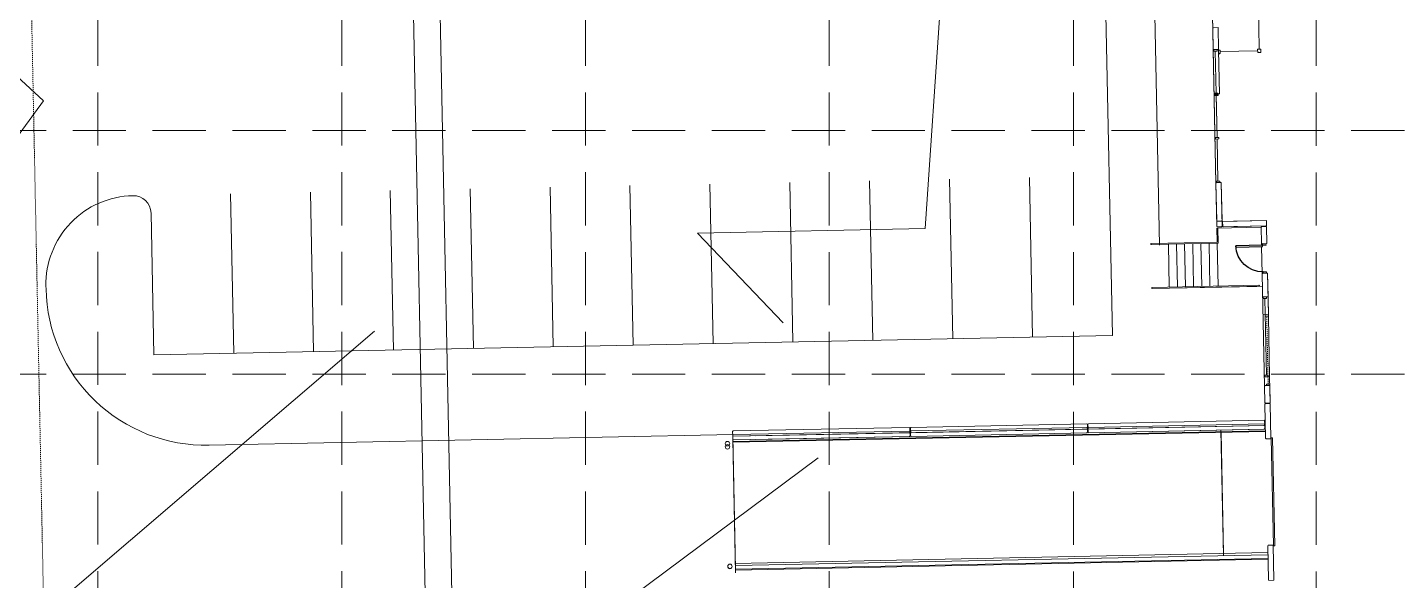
# Model space of a CAD drawing. Extents: x 2140663 to 2528301, y 336313 to 7007653.
# Drawn here: x 2527385.8 to 2527540.3, y 7007162 to 7007224.3 of the extents above; entities that cross this region are included whole.
import ezdxf

# ---------------------------------------------------------------- set-up
doc = ezdxf.new("R2010")
doc.units = 0
doc.header["$MEASUREMENT"] = 0
for name, pattern in [('HIDDEN', [0.375, 0.25, -0.125]), ('xdrc002ar$0$HIDDEN2', [0.1875, 0.125, -0.0625]), ('xdrc002ar$0$XR3$0$HIDDEN2', [0.1875, 0.125, -0.0625]), ('xdrc002pt$0$HIDDEN2', [0.1875, 0.125, -0.0625])]:
    doc.linetypes.add(name, pattern=pattern)
for name, color, linetype in [('1 PROPOSED CONTOURS', 43, 'Continuous'), ('GRID', 254, 'HIDDEN'), ('xdrc002ar$0$BASE1$0$ADO', 8, 'Continuous'), ('xdrc002ar$0$BASE1$0$AFLST', 1, 'Continuous'), ('xdrc002ar$0$BASE1$0$awa', 7, 'Continuous'), ('xdrc002ar$0$RAMP', 7, 'Continuous'), ('xdrc002ar$0$WALL-NEW', 1, 'Continuous'), ('xdrc002ar$0$WINDOWS', 8, 'Continuous'), ('xdrc002ar$0$xdrc002ar$0$C-PKNG-FACE-N', 1, 'Continuous'), ('xdrc002ar$0$xdrc002ar$0$C-PKNG-STRP-N', 6, 'Continuous'), ('xdrc002ar$0$XR3$0$BASE1$0$ADO', 3, 'Continuous'), ('xdrc002ar$0$XR3$0$BASE1$0$AFLHR', 2, 'Continuous'), ('xdrc002ar$0$XR3$0$BASE1$0$AFLST', 2, 'Continuous'), ('xdrc002ar$0$XR3$0$BASE1$0$awa', 4, 'Continuous'), ('xdrc002ar$0$XR3$0$RAMP', 7, 'Continuous'), ('xdrc002ar$0$XR3$0$WALL-NEW', 1, 'Continuous'), ('xdrc002ar$0$XR3$0$WINDOWS', 2, 'Continuous'), ('xdrc002pt$0$V-ESMT-ACCS-N', 2, 'xdrc002pt$0$HIDDEN2'), ('xdrc002STM$0$C-STRM-PIPE-N', 5, 'Continuous')]:
    doc.layers.add(name, color=color, linetype=linetype)

# ---------------------------------------------------------------- blocks, each defined once
blk = doc.blocks.new('xdrc002ar$0$XR3$0$A$C03246181')
at = {"layer": 'xdrc002ar$0$XR3$0$BASE1$0$ADO', "lineweight": 0}
blk.add_lwpolyline([(46.6252141087316, 7.75062698032707), (46.6252141087316, 9.50062698032707), (192.6252141082659, 9.50062698032707), (192.6252141082659, 7.75062698032707)], close=True, dxfattribs=at)
at = {"layer": 'xdrc002ar$0$XR3$0$BASE1$0$awa', "lineweight": 0}
for p, q in [((47.62521410826594, 7.250776312313974), (0.0002141101285815239, 7.250638176687062)), ((0.0002141101285815239, 7.250638176687062), (0.0002141101285815239, 0.7506381757557392)), ((0.7502141101285815, 0.000638175755739212), (0.0002141101285815239, 0.7506381757557392)), ((46.87409805972129, 0.0002160882577300072), (0.7509048250503838, -5.25396317243576e-05)), ((46.87409805878997, 0.0002160873264074326), (47.62521410826594, 0.7513321358710527)), ((47.62521410826594, 7.251332136802375), (47.62521410826594, 0.7513321358710527)), ((239.2502141087316, 7.251332123763859), (191.6252141078003, 7.251193986274302)), ((191.6252141082659, 7.250638176687062), (191.6252141082659, 0.7506381757557392)), ((192.3747887886129, 0.001063495874404907), (191.6252141082659, 0.7506381757557392)), ((238.5002141110599, 0.001332135871052742), (192.3747887886129, 0.001063495874404907)), ((238.5002141091973, 0.001332135871052742), (239.2502141091973, 0.7513321358710527)), ((239.2502141091973, 7.251332136802375), (239.2502141091973, 0.7513321358710527))]:
    blk.add_line(p, q, dxfattribs=at)
blk = doc.blocks.new('xdrc002ar$0$XR3$0$BASE1$0$36D')
at = {"layer": 'xdrc002ar$0$XR3$0$BASE1$0$ADO'}
blk.add_lwpolyline([(-1.75, 1.000444171950221e-11), (0, 1.000444171950221e-11), (0, -35.99999999999), (-1.75, -35.99999999999)], close=True, dxfattribs=at)
blk.add_arc((0, 1.000444171950221e-11), 36, 180, 270, dxfattribs=at)
blk = doc.blocks.new('xdrc002ar$0$A$C03246181')
at = {"layer": 'xdrc002ar$0$BASE1$0$ADO', "lineweight": 0}
blk.add_lwpolyline([(46.6252141087316, 7.75062698032707), (46.6252141087316, 9.50062698032707), (192.6252141082659, 9.50062698032707), (192.6252141082659, 7.75062698032707)], close=True, dxfattribs=at)
at = {"layer": 'xdrc002ar$0$BASE1$0$awa', "lineweight": 0}
for p, q in [((47.62521410826594, 7.250776312313974), (0.0002141101285815239, 7.250638176687062)), ((0.0002141101285815239, 7.250638176687062), (0.0002141101285815239, 0.7506381757557392)), ((0.7502141101285815, 0.000638175755739212), (0.0002141101285815239, 0.7506381757557392)), ((46.87409805972129, 0.0002160882577300072), (0.7509048250503838, -5.25396317243576e-05)), ((46.87409805878997, 0.0002160873264074326), (47.62521410826594, 0.7513321358710527)), ((47.62521410826594, 7.251332136802375), (47.62521410826594, 0.7513321358710527)), ((239.2502141087316, 7.251332123763859), (191.6252141078003, 7.251193986274302)), ((191.6252141082659, 7.250638176687062), (191.6252141082659, 0.7506381757557392)), ((192.3747887886129, 0.001063495874404907), (191.6252141082659, 0.7506381757557392)), ((238.5002141110599, 0.001332135871052742), (192.3747887886129, 0.001063495874404907)), ((238.5002141091973, 0.001332135871052742), (239.2502141091973, 0.7513321358710527)), ((239.2502141091973, 7.251332136802375), (239.2502141091973, 0.7513321358710527))]:
    blk.add_line(p, q, dxfattribs=at)
blk = doc.blocks.new('xdrc002ar$0$BASE1$0$36D')
at = {"layer": 'xdrc002ar$0$BASE1$0$ADO'}
blk.add_lwpolyline([(-1.75, 1.000444171950221e-11), (0, 1.000444171950221e-11), (0, -35.99999999999), (-1.75, -35.99999999999)], close=True, dxfattribs=at)
blk.add_arc((0, 1.000444171950221e-11), 36, 180, 270, dxfattribs=at)

msp = doc.modelspace()

# ---------------------------------------------------------------- linework, layer by layer
at = {"layer": '1 PROPOSED CONTOURS', "color": 43, "lineweight": 0}
msp.add_line((2527486.961951972, 7007201.642837215, 605), (2527490.489799478, 7007253.545982009, 605), dxfattribs=at)
at = {"layer": '1 PROPOSED CONTOURS', "color": 43, "lineweight": 0, "extrusion": (0.6795163214634027, 0.733660390688257, 0), "elevation": 6858318.04899008}
msp.add_lwpolyline([(2907273.462417205, 605.0000000000005), (2907332.934763674, 605.0000000000005)], dxfattribs=at)
at = {"layer": '1 PROPOSED CONTOURS', "color": 43, "lineweight": 0}
for points, elevation in [([(2527377.696048338, 7007202.440200868), (2527387.66780119, 7007216.067956293)], 605), ([(2527404.377753331, 7007123.1524235), (2527474.929384864, 7007175.804784439)], 603)]:
    msp.add_lwpolyline(points, dxfattribs=dict(at, elevation=elevation))
at = {"layer": '1 PROPOSED CONTOURS', "color": 43, "lineweight": 0, "extrusion": (0.02029868182890673, -0.9997939605318732, 0), "elevation": -6954453.229070295}
msp.add_lwpolyline([(2669203.156541579, 605), (2669177.513181453, 605)], dxfattribs=at)
at = {"layer": '1 PROPOSED CONTOURS', "color": 43, "lineweight": 0, "extrusion": (0.7231624589237524, 0.6906779698262804, 0), "elevation": 6667484.591130473}
msp.add_lwpolyline([(3321682.937794863, 605), (3321668.953159879, 605)], dxfattribs=at)
at = {"layer": '1 PROPOSED CONTOURS', "color": 43, "lineweight": 0, "extrusion": (-0.6511053306438103, 0.7589873835626088, 0), "elevation": 3672749.019037403}
msp.add_lwpolyline([(-6480654.163720104, 604), (-6480702.437783393, 604)], dxfattribs=at)
at = {"layer": 'GRID', "color": 253, "linetype": 'HIDDEN', "lineweight": 0, "ltscale": 24}
for p, q in [((2527393.70391521, 7006032.011927022), (2527393.789998551, 7007623.565466588)), ((2527421.368363672, 7006032.007577593), (2527421.22060479, 7007623.464267181)), ((2527448.923389785, 7006032.003245368), (2527448.642908241, 7007623.487741725)), ((2527476.162591924, 7006031.998962794), (2527476.168752994, 7007623.471191216)), ((2527503.695680559, 7006031.994634018), (2527503.666313902, 7007623.464716725)), ((2527530.983350792, 7006031.990343825), (2527531.038154987, 7007623.461265043)), ((2527228.947377252, 7007212.700909346), (2528272.331315909, 7007212.700909346)), ((2527228.947377252, 7007185.243437274), (2528272.331315909, 7007185.243437274))]:
    msp.add_line(p, q, dxfattribs=at)
at = {"layer": 'xdrc002ar$0$BASE1$0$ADO', "color": 7, "lineweight": 0}
for points in [[(2527525.367389006, 7007199.778688738), (2527524.971637376, 7007199.770654479), (2527524.96825453, 7007199.937286744), (2527525.36400616, 7007199.945321004)], [(2527525.43166308, 7007196.612675694), (2527525.03591145, 7007196.604641435), (2527525.032528603, 7007196.7712737), (2527525.428280234, 7007196.779307959)], [(2527525.43166308, 7007196.612675694), (2527525.03591145, 7007196.604641435), (2527525.032528603, 7007196.7712737), (2527525.428280234, 7007196.779307959)]]:
    msp.add_lwpolyline(points, close=True, dxfattribs=at)
at = {"layer": 'xdrc002ar$0$BASE1$0$AFLST', "color": 7, "lineweight": 0}
for p, q in [((2527524.862840797, 7007199.997659565), (2527524.86749221, 7007199.7685402)), ((2527524.8704522, 7007199.622736968), (2527524.93303485, 7007196.540040055))]:
    msp.add_line(p, q, dxfattribs=at)
at = {"layer": 'xdrc002ar$0$BASE1$0$awa', "color": 7, "lineweight": 0}
for p, q in [((2527519.724271204, 7007206.76976153), (2527519.112812771, 7007236.888535744)), ((2527519.430916169, 7007224.298653749), (2527519.369697636, 7007224.234898082)), ((2527519.972471031, 7007224.309647999), (2527519.430916169, 7007224.298653749)), ((2527520.022579438, 7007221.841407555), (2527519.972471032, 7007224.309647999)), ((2527519.481024575, 7007221.830413305), (2527519.417268908, 7007221.891631839)), ((2527520.022579438, 7007221.841407555), (2527519.481024575, 7007221.830413305)), ((2527519.785480745, 7007206.833507834), (2527519.724262213, 7007206.769752166)), ((2527519.809679042, 7007202.562289049), (2527519.724262214, 7007206.769752168)), ((2527520.327035609, 7007206.844502083), (2527519.785480745, 7007206.833507834)), ((2527520.413721004, 7007202.574551865), (2527520.327035609, 7007206.844502083)), ((2527519.809679042, 7007202.562289049), (2527519.873434708, 7007202.501070515)), ((2527519.813484716, 7007202.374829103), (2527519.874703248, 7007202.43858477)), ((2527519.813484716, 7007202.374829103), (2527519.823210426, 7007201.895759987)), ((2527519.886966092, 7007201.834541454), (2527519.823210426, 7007201.895759987)), ((2527520.352502472, 7007202.510796198), (2527519.873434708, 7007202.501070515)), ((2527519.874703248, 7007202.43858477), (2527525.414809075, 7007202.551175985)), ((2527519.886966092, 7007201.834541454), (2527525.42707186, 7007201.9471356)), ((2527520.413721004, 7007202.574551865), (2527520.352502472, 7007202.510796198)), ((2527524.825650699, 7007201.809370271), (2527524.862781436, 7007199.997716563)), ((2527524.825994407, 7007201.809728224), (2527524.887212939, 7007201.873483891)), ((2527525.428767803, 7007201.88447814), (2527524.887212939, 7007201.873483891)), ((2527525.42707186, 7007201.9471356), (2527525.414809075, 7007202.551175985)), ((2527525.428465461, 7007201.884472001), (2527525.468142627, 7007199.947435105)), ((2527524.862840797, 7007199.997659565), (2527524.926596463, 7007199.936441033)), ((2527524.926596463, 7007199.936441033), (2527525.468151326, 7007199.947435282)), ((2527524.933034851, 7007196.540040055), (2527524.994253383, 7007196.603795723)), ((2527524.933034851, 7007196.540040055), (2527524.994253383, 7007196.603795723)), ((2527524.934943549, 7007196.540020602), (2527525.229440591, 7007182.032720322)), ((2527524.994253383, 7007196.603795723), (2527525.535808246, 7007196.614789973)), ((2527524.994253383, 7007196.603795723), (2527525.535808246, 7007196.614789973)), ((2527525.537754428, 7007196.614829483), (2527525.632462345, 7007191.949147813)), ((2527525.027113594, 7007191.99937132), (2527525.090869261, 7007191.938152787)), ((2527525.632462344, 7007191.949147813), (2527525.090869261, 7007191.938152787)), ((2527525.090895007, 7007191.938153311), (2527525.465817614, 7007191.945764713)), ((2527525.192027336, 7007183.876048377), (2527525.253245868, 7007183.939804044)), ((2527525.794800731, 7007183.950798293), (2527525.253245868, 7007183.939804044)), ((2527525.253271615, 7007183.939804566), (2527525.62819422, 7007183.94741597)), ((2527525.79480073, 7007183.950798293), (2527525.834752562, 7007181.982438496)), ((2527525.229438891, 7007182.032764311), (2527525.293195725, 7007181.971488231)), ((2527525.22944176, 7007182.032662773), (2527525.293197426, 7007181.971444242)), ((2527525.233246808, 7007181.845189431), (2527525.29446534, 7007181.908945099)), ((2527525.834750589, 7007181.98248248), (2527525.293195725, 7007181.971488231)), ((2527525.83475229, 7007181.982438492), (2527525.293197426, 7007181.971444242)), ((2527525.836020203, 7007181.919939348), (2527525.29446534, 7007181.908945099)), ((2527485.248182844, 7007179.168481243), (2527485.184427178, 7007179.229699777)), ((2527485.257908526, 7007178.68941348), (2527485.196689995, 7007178.625657814)), ((2527485.257908526, 7007178.68941348), (2527485.248182844, 7007179.168481243)), ((2527485.371546822, 7007179.233498543), (2527485.310328289, 7007179.169742877)), ((2527485.310328289, 7007179.169742877), (2527485.320053972, 7007178.690675111)), ((2527485.383809639, 7007178.629456577), (2527485.320053972, 7007178.690675111)), ((2527505.244054705, 7007179.574422761), (2527505.180299039, 7007179.635641294)), ((2527505.253780387, 7007179.095354998), (2527505.192561856, 7007179.031599331)), ((2527505.253780387, 7007179.095354998), (2527505.244054705, 7007179.574422761)), ((2527505.367418683, 7007179.63944006), (2527505.30620015, 7007179.575684394)), ((2527505.30620015, 7007179.575684394), (2527505.315925833, 7007179.096616628)), ((2527505.3796815, 7007179.035398095), (2527505.315925833, 7007179.096616628))]:
    msp.add_line(p, q, dxfattribs=at)
at = {"layer": 'xdrc002ar$0$BASE1$0$awa', "color": 7, "linetype": 'Continuous', "lineweight": 0}
for p, q in [((2527525.144827825, 7007180.040946508), (2527505.367418683, 7007179.63944006)), ((2527525.20858348, 7007179.979727976), (2527525.144827825, 7007180.040946508)), ((2527525.218309077, 7007179.50066021), (2527525.20858348, 7007179.979727976)), ((2527465.283384135, 7007178.76317055), (2527465.344602679, 7007178.826926217)), ((2527465.293109732, 7007178.284102784), (2527465.283384135, 7007178.76317055)), ((2527485.184427178, 7007179.229699777), (2527465.34460268, 7007178.826926218)), ((2527485.196689995, 7007178.625657814), (2527467.802646854, 7007178.272536713)), ((2527505.180299039, 7007179.635641294), (2527485.371546821, 7007179.233498542)), ((2527505.192561856, 7007179.031599331), (2527485.383809637, 7007178.629456579)), ((2527525.157090534, 7007179.436904544), (2527505.379681499, 7007179.035398099)), ((2527525.157090534, 7007179.436904544), (2527525.218309077, 7007179.50066021)), ((2527465.293109732, 7007178.284102784), (2527465.356865388, 7007178.222884253))]:
    msp.add_line(p, q, dxfattribs=at)
at = {"layer": 'xdrc002ar$0$RAMP', "color": 7, "linetype": 'Continuous', "lineweight": 0}
for p, q in [((2527525.282086525, 7007179.43944212), (2527465.294377957, 7007178.22161568)), ((2527485.196689995, 7007178.625657814), (2527465.294377956, 7007178.221615679)), ((2527525.295617909, 7007178.772913058), (2527465.307909341, 7007177.555086618)), ((2527505.192561856, 7007179.031599331), (2527485.383809637, 7007178.629456579)), ((2527525.282086524, 7007179.43944212), (2527505.379681499, 7007179.035398099)), ((2527520.573950328, 7007165.00758002), (2527520.296556958, 7007178.671425791)), ((2527465.598834095, 7007163.224711784), (2527465.294377957, 7007178.221615679)), ((2527525.573011279, 7007165.109067286), (2527465.58530271, 7007163.891240845)), ((2527525.586542663, 7007164.442538224), (2527465.598834095, 7007163.224711784))]:
    msp.add_line(p, q, dxfattribs=at)
at = {"layer": 'xdrc002ar$0$WALL-NEW', "color": 7, "lineweight": 0}
for centre in [(2527464.699358991, 7007177.393625269), (2527464.980492238, 7007163.545560544)]:
    msp.add_circle(centre, 0.2499999000000001, dxfattribs=at)
at = {"layer": 'xdrc002ar$0$WINDOWS', "color": 7, "linetype": 'Continuous', "lineweight": 0}
for p, q in [((2527519.481024575, 7007221.830413305), (2527519.484407421, 7007221.66378104)), ((2527519.859330018, 7007221.671392444), (2527519.484407421, 7007221.66378104)), ((2527519.74745083, 7007216.918142733), (2527519.651039687, 7007221.667163886)), ((2527519.855947172, 7007221.838024709), (2527519.859330019, 7007221.671392444)), ((2527519.955741162, 7007216.922371291), (2527519.580818564, 7007216.914759887)), ((2527519.580818564, 7007216.914759887), (2527519.58420141, 7007216.748127621)), ((2527519.959124008, 7007216.755739025), (2527519.58420141, 7007216.748127621)), ((2527519.848936177, 7007211.919176364), (2527519.750833676, 7007216.751510467)), ((2527519.955741162, 7007216.922371291), (2527519.959124008, 7007216.755739025)), ((2527520.057226509, 7007211.923404921), (2527519.682303912, 7007211.915793518)), ((2527519.685686757, 7007211.749161252), (2527519.682303912, 7007211.915793518)), ((2527520.060609355, 7007211.756772656), (2527519.685686757, 7007211.749161252)), ((2527519.948730165, 7007207.003522946), (2527519.852319023, 7007211.752544099)), ((2527520.060609355, 7007211.756772656), (2527520.057226509, 7007211.923404921)), ((2527520.157020497, 7007207.007751503), (2527519.7820979, 7007207.000140099)), ((2527519.785480745, 7007206.833507834), (2527519.7820979, 7007207.000140099)), ((2527520.160403343, 7007206.841119237), (2527520.157020497, 7007207.007751503)), ((2527525.257539756, 7007191.941536005), (2527525.260922601, 7007191.774903739)), ((2527525.260922601, 7007191.774903739), (2527525.635845198, 7007191.782515141)), ((2527525.632462353, 7007191.949147408), (2527525.635845198, 7007191.782515141)), ((2527525.416533517, 7007184.109819527), (2527525.791456113, 7007184.11743093)), ((2527525.419916363, 7007183.943187261), (2527525.416533517, 7007184.109819527)), ((2527525.79483896, 7007183.950798665), (2527525.791456113, 7007184.11743093))]:
    msp.add_line(p, q, dxfattribs=at)
at = {"layer": 'xdrc002ar$0$WINDOWS', "color": 7, "linetype": 'xdrc002ar$0$HIDDEN2', "lineweight": 0}
msp.add_line((2527525.604058124, 7007184.113626514), (2527525.448447204, 7007191.778710726), dxfattribs=at)
at = {"layer": 'xdrc002ar$0$xdrc002ar$0$C-PKNG-FACE-N', "color": 7, "lineweight": 0}
for p, q in [((2527505.431214422, 7007319.494150001), (2527508.068597851, 7007189.59211739)), ((2527513.368293698, 7007199.765485319), (2527511.313025124, 7007301.043542627)), ((2527397.726310619, 7007205.355555103), (2527397.726510573, 7007205.355559164)), ((2527399.766695042, 7007203.39656939), (2527400.091473821, 7007187.399872417)), ((2527387.931361749, 7007195.15463276), (2527387.931361749, 7007195.154632753)), ((2527387.93763687, 7007194.845557048), (2527387.931361749, 7007195.15463276)), ((2527400.091473821, 7007187.399872419), (2527508.068597851, 7007189.59211739)), ((2527406.299297088, 7007177.214649081), (2527465.350972586, 7007178.413567277))]:
    msp.add_line(p, q, dxfattribs=at)
for centre, radius, start, end in [((2527397.929297355, 7007195.357619497), 9.999996000000001, 91.16310867750155, 181.1631086792198), ((2527397.767107921, 7007203.355972043), 1.9999992, 1.163108680953634, 91.16310867731774), ((2527405.933920962, 7007195.210933172), 17.9999928, 181.1631086737245, 271.1631086805049)]:
    msp.add_arc(centre, radius, start, end, dxfattribs=at)
at = {"layer": 'xdrc002ar$0$xdrc002ar$0$C-PKNG-STRP-N', "color": 7, "lineweight": 0}
for p, q in [((2527435.718565898, 7007206.126906729), (2527436.083942024, 7007188.130622639)), ((2527444.716707945, 7007206.309594792), (2527445.082084069, 7007188.3133107)), ((2527453.714750009, 7007206.492280823), (2527454.080126135, 7007188.495996732)), ((2527462.712892054, 7007206.674968885), (2527463.078268181, 7007188.678684795)), ((2527471.711034101, 7007206.857656953), (2527472.076410225, 7007188.861372862)), ((2527480.709176145, 7007207.040345016), (2527481.07455227, 7007189.044060925)), ((2527489.707218213, 7007207.22303105), (2527490.072594338, 7007189.226746958)), ((2527498.705360259, 7007207.405719112), (2527499.070736383, 7007189.409435021)), ((2527408.724239741, 7007205.578844573), (2527409.089615867, 7007187.582560482)), ((2527417.722381786, 7007205.761532634), (2527418.087757911, 7007187.765248542)), ((2527426.720523831, 7007205.944220696), (2527427.085899956, 7007187.947936605))]:
    msp.add_line(p, q, dxfattribs=at)
at = {"layer": 'xdrc002ar$0$XR3$0$BASE1$0$ADO', "color": 7, "lineweight": 0}
for points in [[(2527525.367360676, 7007199.778686641), (2527524.971609043, 7007199.770652494), (2527524.968226245, 7007199.93728476), (2527525.363977877, 7007199.945318907)], [(2527525.431633852, 7007196.612673579), (2527525.035882219, 7007196.604639431), (2527525.03249942, 7007196.771271697), (2527525.428251053, 7007196.779305845)], [(2527525.431633852, 7007196.612673579), (2527525.035882219, 7007196.604639431), (2527525.03249942, 7007196.771271697), (2527525.428251053, 7007196.779305845)]]:
    msp.add_lwpolyline(points, close=True, dxfattribs=at)
at = {"layer": 'xdrc002ar$0$XR3$0$BASE1$0$AFLHR', "color": 7, "lineweight": 0}
for p, q in [((2527519.828964391, 7007201.710230107), (2527524.827874206, 7007201.811712889)), ((2527519.828964391, 7007201.710230107), (2527519.86113937, 7007200.125332527)), ((2527519.953938591, 7007201.712767206), (2527519.988650668, 7007200.002895425)), ((2527512.446003512, 7007199.974797982), (2527519.86113937, 7007200.125332527)), ((2527512.448540611, 7007199.849823782), (2527519.988650668, 7007200.002895425)), ((2527512.546641774, 7007195.017488055), (2527524.568167033, 7007195.26153683)), ((2527512.549178874, 7007194.892513855), (2527524.317839046, 7007195.131429221)), ((2527514.465449938, 7007194.93141604), (2527524.963282725, 7007195.144532361))]:
    msp.add_line(p, q, dxfattribs=at)
for centre, start, end in [((2527512.447272061, 7007199.912310882), 91.1630006841799, 271.1630006841799), ((2527512.547910324, 7007194.955000955), 91.1630006841799, 271.1630006841799), ((2527524.569435582, 7007195.199049729), 271.1630006841799, 91.1630006841799)]:
    msp.add_arc(centre, 0.062499975, start, end, dxfattribs=at)
at = {"layer": 'xdrc002ar$0$XR3$0$BASE1$0$AFLST', "color": 7, "lineweight": 0}
for p, q in [((2527518.128822701, 7007195.130811812), (2527518.030721538, 7007199.963147541)), ((2527519.045300167, 7007195.149417206), (2527518.947199003, 7007199.981752933)), ((2527519.961777632, 7007195.168022598), (2527519.863676468, 7007200.000358325)), ((2527524.862812529, 7007199.99765761), (2527524.867463877, 7007199.768538245)), ((2527514.462912839, 7007195.05639024), (2527514.364811676, 7007199.888725968)), ((2527515.379390305, 7007195.074995634), (2527515.281289142, 7007199.907331361)), ((2527516.29586777, 7007195.093601027), (2527516.197766607, 7007199.925936754)), ((2527517.212345236, 7007195.11220642), (2527517.114244072, 7007199.944542147)), ((2527524.870423826, 7007199.622735011), (2527524.933005602, 7007196.540038082))]:
    msp.add_line(p, q, dxfattribs=at)
at = {"layer": 'xdrc002ar$0$XR3$0$BASE1$0$awa', "color": 7, "linetype": 'xdrc002ar$0$XR3$0$HIDDEN2', "lineweight": 0}
msp.add_line((2527519.419792938, 7007221.7666666), (2527519.112813723, 7007236.888517404), dxfattribs=at)
at = {"layer": 'xdrc002ar$0$XR3$0$BASE1$0$awa', "color": 7, "lineweight": 0}
for p, q in [((2527519.481002497, 7007221.830412887), (2527519.419783947, 7007221.766657238)), ((2527519.724244856, 7007206.769761032), (2527519.419792938, 7007221.7666666)), ((2527519.960070263, 7007221.840138433), (2527519.481002497, 7007221.830412887)), ((2527520.023825913, 7007221.778919882), (2527519.960070263, 7007221.840138433)), ((2527520.124041325, 7007216.842438979), (2527520.023825913, 7007221.778919882)), ((2527520.034820009, 7007221.237365018), (2527520.023825913, 7007221.778919882)), ((2527519.582486459, 7007216.831444884), (2527519.51873081, 7007216.892663433)), ((2527520.124041325, 7007216.842438979), (2527519.582486459, 7007216.831444884)), ((2527519.785454415, 7007206.833507319), (2527519.724235865, 7007206.76975167)), ((2527519.823182696, 7007201.895759462), (2527519.724235866, 7007206.769751671)), ((2527520.327009282, 7007206.844501415), (2527519.785454415, 7007206.833507319)), ((2527520.427224662, 7007201.908022108), (2527520.327009282, 7007206.844501415)), ((2527519.823182696, 7007201.895759462), (2527519.886938345, 7007201.834540912)), ((2527520.366006111, 7007201.844266458), (2527519.886938345, 7007201.834540912)), ((2527520.427224662, 7007201.908022108), (2527520.366006111, 7007201.844266458)), ((2527520.478376012, 7007202.450838586), (2527525.414781531, 7007202.551173875)), ((2527520.478376012, 7007202.450838586), (2527520.489370108, 7007201.90928372)), ((2527520.553125757, 7007201.84806517), (2527520.489370108, 7007201.90928372)), ((2527520.553125757, 7007201.84806517), (2527525.364557076, 7007201.945863361)), ((2527524.825622945, 7007201.809368327), (2527524.862753168, 7007199.99771461)), ((2527524.825966653, 7007201.809726279), (2527524.887185203, 7007201.873481928)), ((2527525.428740069, 7007201.884476025), (2527524.887185203, 7007201.873481928)), ((2527525.425775627, 7007202.00961901), (2527525.364557076, 7007201.945863361)), ((2527525.425775627, 7007202.00961901), (2527525.414781531, 7007202.551173875)), ((2527525.428437728, 7007201.884469888), (2527525.468114344, 7007199.94743298)), ((2527524.862812528, 7007199.997657612), (2527524.926568178, 7007199.936439061)), ((2527524.926568178, 7007199.936439061), (2527525.468123044, 7007199.947433156)), ((2527524.932968118, 7007196.539979117), (2527525.227461047, 7007182.032678754)), ((2527524.933005602, 7007196.540038082), (2527524.994224153, 7007196.603793732)), ((2527524.933005602, 7007196.540038082), (2527524.994224153, 7007196.603793732)), ((2527524.994224153, 7007196.603793732), (2527525.535779019, 7007196.614787827)), ((2527524.994224153, 7007196.603793732), (2527525.535779019, 7007196.614787827)), ((2527525.535779019, 7007196.614787827), (2527525.589892027, 7007193.948693329)), ((2527524.984543291, 7007193.998917007), (2527525.048298941, 7007193.937698457)), ((2527525.589892027, 7007193.948693329), (2527525.048298941, 7007193.937698457)), ((2527525.048324686, 7007193.93769898), (2527525.423247295, 7007193.945310276)), ((2527525.169751522, 7007184.875800418), (2527525.230970072, 7007184.939556068)), ((2527525.772524938, 7007184.950550163), (2527525.230970072, 7007184.939556068)), ((2527525.230995819, 7007184.93955659), (2527525.605918427, 7007184.947167888)), ((2527525.772524937, 7007184.950550163), (2527525.832773003, 7007181.982396758)), ((2527525.227459347, 7007182.032722743), (2527525.291216164, 7007181.971446645)), ((2527525.227462216, 7007182.032621206), (2527525.291217865, 7007181.971402655)), ((2527525.231267211, 7007181.845147863), (2527525.292485761, 7007181.908903512)), ((2527525.832771031, 7007181.982440741), (2527525.291216164, 7007181.971446645)), ((2527525.832772731, 7007181.982396752), (2527525.291217865, 7007181.971402655)), ((2527525.834040627, 7007181.919897608), (2527525.292485761, 7007181.908903512)), ((2527485.254552847, 7007178.757123248), (2527485.190797198, 7007178.818341799)), ((2527485.264278393, 7007178.278055482), (2527485.254552847, 7007178.757123248)), ((2527485.377916843, 7007178.822140512), (2527485.316698293, 7007178.758384863)), ((2527485.316698293, 7007178.758384863), (2527485.326423839, 7007178.279317094)), ((2527505.250424823, 7007179.163059097), (2527505.186669174, 7007179.224277647)), ((2527505.260150369, 7007178.683991331), (2527505.198931819, 7007178.620235682)), ((2527505.260150369, 7007178.683991331), (2527505.250424823, 7007179.163059097)), ((2527505.373788819, 7007179.228076361), (2527505.312570269, 7007179.164320712)), ((2527505.312570269, 7007179.164320712), (2527505.322295816, 7007178.685252943)), ((2527505.386051465, 7007178.624034394), (2527505.322295816, 7007178.685252943)), ((2527485.264278394, 7007178.278055482), (2527485.203059843, 7007178.214299832)), ((2527485.390179489, 7007178.218098545), (2527485.326423839, 7007178.279317094))]:
    msp.add_line(p, q, dxfattribs=at)
at = {"layer": 'xdrc002ar$0$XR3$0$BASE1$0$awa', "color": 7, "linetype": 'Continuous', "lineweight": 0}
for p, q in [((2527465.289754024, 7007178.351818216), (2527465.350972586, 7007178.415573865)), ((2527465.299479485, 7007177.872750447), (2527465.289754024, 7007178.351818216)), ((2527485.190797198, 7007178.818341799), (2527465.350972586, 7007178.415573865)), ((2527505.186669174, 7007179.224277647), (2527485.377916842, 7007178.822140511)), ((2527505.198931819, 7007178.620235682), (2527485.390179487, 7007178.218098545)), ((2527525.151198074, 7007179.629577201), (2527505.373788818, 7007179.22807636)), ((2527525.163460611, 7007179.025535232), (2527505.386051464, 7007178.624034395)), ((2527525.214953712, 7007179.568358649), (2527525.151198074, 7007179.629577201)), ((2527525.163460611, 7007179.025535232), (2527525.224679173, 7007179.089290882)), ((2527525.224679173, 7007179.089290882), (2527525.214953712, 7007179.568358649)), ((2527465.299479485, 7007177.872750447), (2527465.363235123, 7007177.811531897)), ((2527485.203059843, 7007178.214299832), (2527467.809016603, 7007177.861183665))]:
    msp.add_line(p, q, dxfattribs=at)
at = {"layer": 'xdrc002ar$0$XR3$0$RAMP', "color": 7, "linetype": 'Continuous', "lineweight": 0}
for p, q in [((2527525.29205268, 7007178.850934704), (2527465.304343767, 7007177.633125271)), ((2527505.198931819, 7007178.620235682), (2527485.390179487, 7007178.218098545)), ((2527525.288456603, 7007179.028072773), (2527505.386051464, 7007178.624034395)), ((2527520.577146795, 7007164.75233847), (2527520.289395624, 7007178.926586924)), ((2527485.203059843, 7007178.214299832), (2527465.30074769, 7007177.81026334)), ((2527465.605199576, 7007162.813359358), (2527465.300747618, 7007177.810266913)), ((2527525.576207774, 7007164.85382432), (2527465.588498861, 7007163.636014887)), ((2527525.58635617, 7007164.353927521), (2527465.598647257, 7007163.136118088))]:
    msp.add_line(p, q, dxfattribs=at)
at = {"layer": 'xdrc002ar$0$XR3$0$WALL-NEW', "color": 7, "lineweight": 0}
for centre in [(2527464.704568023, 7007177.039436127), (2527464.978226763, 7007163.559362522)]:
    msp.add_circle(centre, 0.2499999, dxfattribs=at)
at = {"layer": 'xdrc002ar$0$XR3$0$WINDOWS', "color": 7, "linetype": 'Continuous', "lineweight": 0}
for p, q in [((2527524.50487377, 7007226.850080158), (2527524.605934879, 7007221.871941199)), ((2527520.190458179, 7007221.782302682), (2527520.023825913, 7007221.778919882)), ((2527520.198069477, 7007221.407380082), (2527520.190458179, 7007221.782302682)), ((2527524.421793068, 7007221.701501997), (2527520.193840978, 7007221.615670416)), ((2527524.793332869, 7007221.875745561), (2527524.41841027, 7007221.868134264)), ((2527524.426021567, 7007221.493211665), (2527524.41841027, 7007221.868134264)), ((2527524.800944166, 7007221.500822961), (2527524.793332869, 7007221.875745561)), ((2527520.198069477, 7007221.407380082), (2527520.03143721, 7007221.403997282)), ((2527524.800944166, 7007221.500822961), (2527524.426021567, 7007221.493211665)), ((2527519.582486459, 7007216.831444884), (2527519.585869258, 7007216.664812617)), ((2527519.960791857, 7007216.672423915), (2527519.585869258, 7007216.664812617)), ((2527519.848911289, 7007211.919175832), (2527519.752501525, 7007216.668195416)), ((2527519.957409059, 7007216.839056181), (2527519.960791857, 7007216.672423915)), ((2527520.057201622, 7007211.92340433), (2527519.682279022, 7007211.915793032)), ((2527519.685661821, 7007211.749160766), (2527519.682279022, 7007211.915793032)), ((2527520.06058442, 7007211.756772064), (2527519.685661821, 7007211.749160766)), ((2527519.948703883, 7007207.003522384), (2527519.852294087, 7007211.752543565)), ((2527520.06058442, 7007211.756772064), (2527520.057201622, 7007211.92340433)), ((2527520.156994217, 7007207.007750884), (2527519.782071617, 7007207.000139586)), ((2527519.785454415, 7007206.833507319), (2527519.782071617, 7007207.000139586)), ((2527520.160377015, 7007206.841118617), (2527520.156994217, 7007207.007750884)), ((2527525.048324695, 7007193.93769898), (2527525.051707494, 7007193.771066713)), ((2527525.051707494, 7007193.771066713), (2527525.426630093, 7007193.77867801)), ((2527525.415137637, 7007185.109995792), (2527525.239232098, 7007193.774873647)), ((2527525.423247295, 7007193.945310276), (2527525.426630093, 7007193.77867801)), ((2527525.772524938, 7007184.950550163), (2527525.589892027, 7007193.948693329)), ((2527525.227613028, 7007185.106188858), (2527525.602535627, 7007185.113800155)), ((2527525.230995827, 7007184.939556591), (2527525.227613028, 7007185.106188858)), ((2527525.605918427, 7007184.947167888), (2527525.602535627, 7007185.113800155))]:
    msp.add_line(p, q, dxfattribs=at)
at = {"layer": 'xdrc002pt$0$V-ESMT-ACCS-N', "color": 7, "lineweight": 0}
msp.add_line((2527389.720966088, 7007058.025896729), (2527384.838777327, 7007298.400017199), dxfattribs=at)
at = {"layer": 'xdrc002STM$0$C-STRM-PIPE-N', "color": 5, "lineweight": 0}
for p, q in [((2527433.225177836, 7007033.548677918), (2527427.972551592, 7007292.262226541)), ((2527436.277296989, 7007031.012045378), (2527430.971933473, 7007292.323122585))]:
    msp.add_line(p, q, dxfattribs=at)

# ---------------------------------------------------------------- block references
at = {"layer": 'xdrc002ar$0$BASE1$0$ADO', "color": 7, "lineweight": 0, "xscale": -0.08333330060098763, "yscale": 0.08333330060098731, "zscale": 0.08333330000000001, "rotation": 271.1630170373276}
msp.add_blockref('xdrc002ar$0$BASE1$0$36D', (2527524.971637376, 7007199.770654479), dxfattribs=at)
at = {"layer": 'xdrc002ar$0$BASE1$0$awa', "color": 7, "linetype": 'Continuous', "lineweight": 0, "xscale": -0.08333330060098763, "yscale": 0.08333330060098731, "zscale": 0.08333330000000001, "rotation": 271.1630170373276}
msp.add_blockref('xdrc002ar$0$A$C03246181', (2527525.636534644, 7007161.974277582), dxfattribs=at)
at = {"layer": 'xdrc002ar$0$XR3$0$BASE1$0$ADO', "color": 7, "lineweight": 0, "xscale": -0.0833333000000012, "yscale": 0.08333329999999961, "zscale": 0.08333330000000001, "rotation": 271.16300068418}
msp.add_blockref('xdrc002ar$0$XR3$0$BASE1$0$36D', (2527524.971609043, 7007199.770652494), dxfattribs=at)
at = {"layer": 'xdrc002ar$0$XR3$0$BASE1$0$awa', "color": 7, "linetype": 'Continuous', "lineweight": 0, "xscale": -0.0833333000000012, "yscale": 0.08333329999999961, "zscale": 0.08333330000000001, "rotation": 271.16300068418}
msp.add_blockref('xdrc002ar$0$XR3$0$A$C03246181', (2527525.634549413, 7007161.9742359), dxfattribs=at)

doc.saveas('drawing.dxf')
